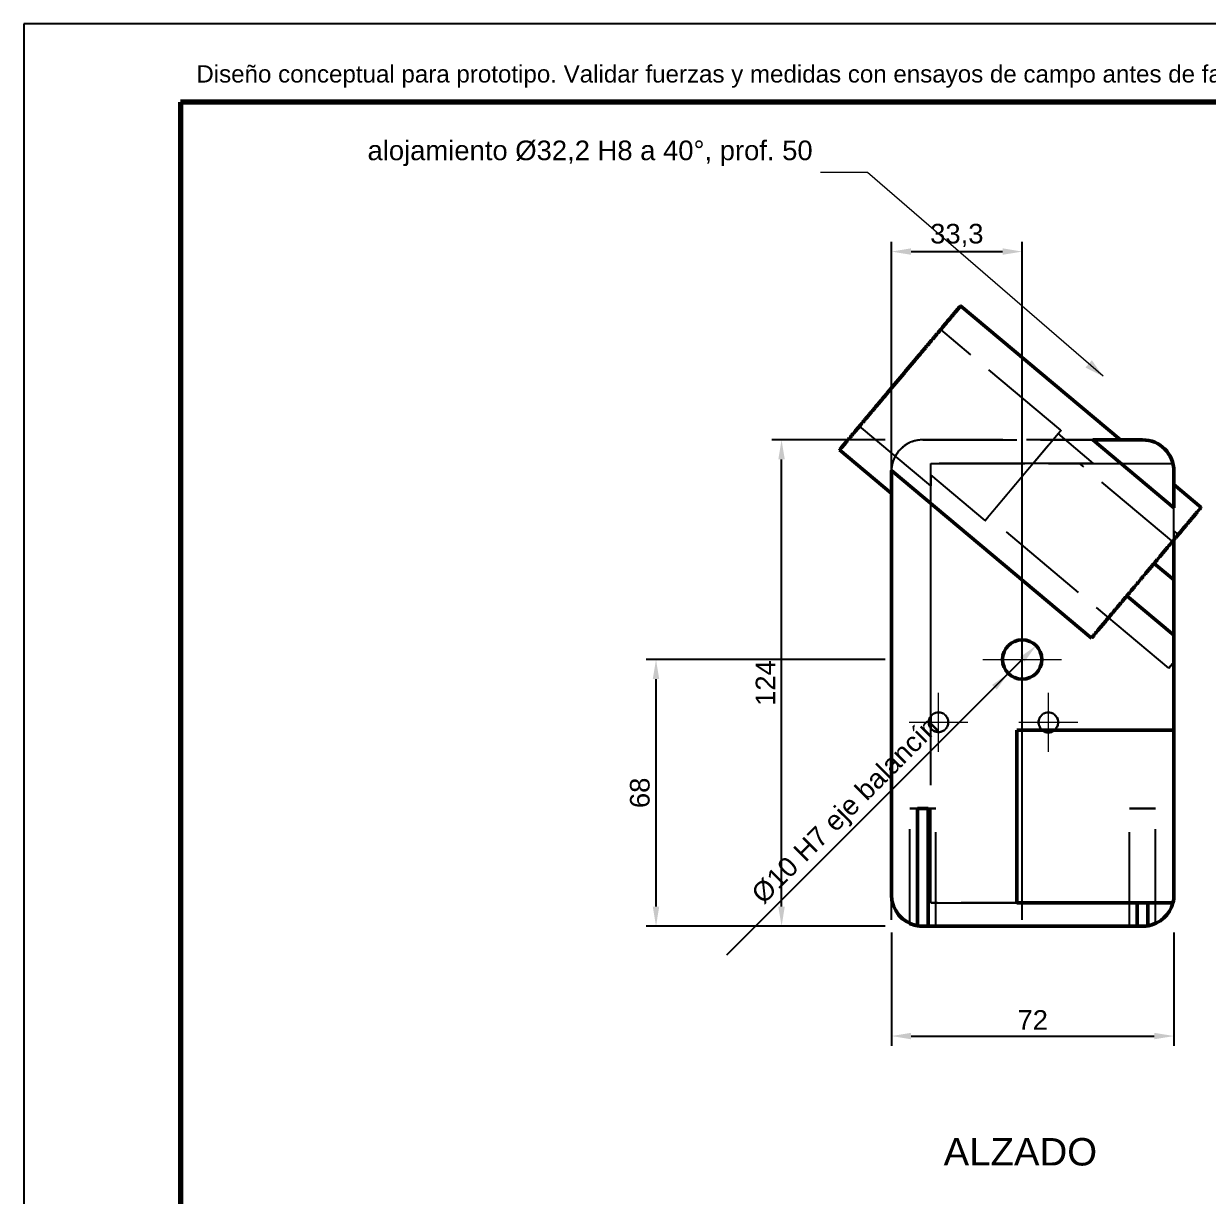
# Model space of a CAD drawing. Header units: millimetres. Extents: x 0 to 840, y 0 to 594.
# Drawn here: x 0 to 301.9, y 295 to 594 of the extents above; entities that cross this region are included whole.
import ezdxf
from ezdxf.enums import TextEntityAlignment as Align

# ---------------------------------------------------------------- set-up
doc = ezdxf.new("R2010")
doc.units = ezdxf.units.MM
doc.header["$LTSCALE"] = 2
doc.linetypes.add('ACAD_ISO02W100', pattern=[15, 12, -3])
doc.linetypes.add('ACAD_ISO04W100', pattern=[30, 24, -3, 0, -3])
for name, color, linetype, lineweight in [('COTAS', 4, 'Continuous', 18), ('EJES', 1, 'ACAD_ISO04W100', 18), ('MARCO', 7, 'Continuous', 70), ('OCULTAS', 8, 'ACAD_ISO02W100', 25), ('TEXTO', 7, 'Continuous', 25), ('VISIBLE', 7, 'Continuous', 50)]:
    doc.layers.add(name, color=color, linetype=linetype, lineweight=lineweight)
doc.styles.get("Standard").update_dxf_attribs({"font": 'arial.ttf'})
doc.dimstyles.new('ISO25', dxfattribs={"dimscale": 2, "dimtxt": 2.5, "dimasz": 2.5, "dimexe": 1.25, "dimexo": 0.8, "dimgap": 0.8, "dimtad": 1, "dimdec": 1, "dimtxsty": 'Standard', "dimcen": 2.5, "dimclrd": 4, "dimclre": 4, "dimclrt": 7, "dimazin": 3, "dimtfac": 1, "dimtmove": 0, "dimatfit": 3})

msp = doc.modelspace()

# ---------------------------------------------------------------- linework, layer by layer
at = {"layer": 'COTAS'}
for p, q in [((215.07, 556.1), (203.07, 556.1)), ((275.07, 504.1), (215.07, 556.1))]:
    msp.add_line(p, q, dxfattribs=at)
msp.add_solid([(275.07, 504.1), (272.22, 508.2), (270.6, 506.33)], dxfattribs=at)
at = {"layer": 'EJES'}
for p, q in [((254.48, 421.9), (254.48, 441.9)), ((244.48, 431.9), (264.48, 431.9)), ((233.15, 408.4), (233.15, 423.4)), ((261.15, 408.4), (261.15, 423.4)), ((225.65, 415.9), (240.65, 415.9)), ((253.65, 415.9), (268.65, 415.9))]:
    msp.add_line(p, q, dxfattribs=at)
at = {"layer": 'MARCO'}
for p, q in [((820, 574), (40, 574)), ((40, 574), (40, 20))]:
    msp.add_line(p, q, dxfattribs=at)
at = {"layer": 'OCULTAS'}
for p, q in [((264.35, 490.33), (233.71, 516.04)), ((231.15, 476.16), (213.01, 491.38)), ((272.68, 481.9), (263.64, 489.49)), ((229.15, 487.9), (285.15, 487.9)), ((231.15, 481.9), (292.89, 481.9)), ((231.15, 417.4), (231.15, 481.9)), ((293.15, 461.72), (269.09, 481.9)), ((269.09, 481.9), (292.89, 481.9)), ((221.15, 371.9), (221.15, 479.9)), ((231.15, 369.9), (231.15, 478.94)), ((245.02, 467.3), (231.15, 478.94)), ((293.15, 371.9), (293.15, 479.9)), ((293.15, 474.69), (293.15, 479.9)), ((293.15, 464.29), (293.15, 476.48)), ((293.15, 462.42), (293.15, 474.69)), ((245.02, 467.3), (245.84, 468.28)), ((291.81, 429.71), (245.84, 468.28)), ((288.1, 456.41), (293.15, 462.42)), ((294.28, 463.78), (293.15, 464.73)), ((293.15, 462.42), (293.15, 464.29)), ((293.15, 462.42), (293.15, 452.18)), ((293.15, 461.72), (293.15, 462.42)), ((272.11, 437.35), (281.18, 448.16)), ((293.15, 438.12), (293.15, 413.9)), ((291.81, 429.71), (293.15, 431.31)), ((293.15, 413.9), (293.15, 431.31)), ((231.15, 417.4), (231.15, 414.4)), ((231.15, 369.9), (231.15, 414.4)), ((253.15, 413.9), (253.15, 369.9)), ((253.15, 413.9), (293.15, 413.9)), ((225.85, 364.62), (225.85, 393.9)), ((225.85, 364.62), (225.85, 393.9)), ((232.45, 363.9), (232.45, 393.9)), ((232.45, 363.9), (232.45, 393.9)), ((281.85, 363.9), (281.85, 393.9)), ((288.45, 364.62), (288.45, 393.9)), ((292.89, 369.9), (231.15, 369.9)), ((231.15, 369.9), (253.15, 369.9)), ((281.85, 363.9), (281.85, 369.9)), ((288.45, 364.62), (288.45, 369.9)), ((229.15, 363.9), (285.15, 363.9))]:
    msp.add_line(p, q, dxfattribs=at)
for centre, radius in [((254.48, 431.9), 5), ((254.48, 431.9), 5), ((254.48, 431.9), 5), ((233.15, 415.9), 2.5), ((261.15, 415.9), 2.5)]:
    msp.add_circle(centre, radius, dxfattribs=at)
for centre, radius, start, end in [((229.15, 479.9), 8, -270, -180), ((285.15, 479.9), 8, 360, 450), ((285.15, 479.9), 8, -360, -345.5225), ((285.15, 479.9), 8, -360, -345.5225), ((233.15, 415.9), 2.5, 143.1301, 216.8699), ((233.15, 415.9), 2.5, 0, 143.1301), ((261.15, 415.9), 2.5, 0, 233.1301), ((233.15, 415.9), 2.5, 216.8699, 360), ((261.15, 415.9), 2.5, 306.8699, 360), ((229.15, 371.9), 8, 180, 270), ((285.15, 371.9), 8, -90, 0)]:
    msp.add_arc(centre, radius, start, end, dxfattribs=at)
for points, degree in [([(238.79, 522.1), (238.4, 521.63), (237.26, 520.28), (235.42, 518.08), (232.98, 515.17), (230.05, 511.69), (226.79, 507.8), (223.36, 503.71), (219.93, 499.62), (216.66, 495.73), (213.74, 492.25), (211.3, 489.34), (209.46, 487.15), (208.32, 485.79), (207.93, 485.33)], 1), ([(213.01, 491.38), (213.27, 491.69), (214.03, 492.6), (215.27, 494.07), (216.91, 496.02), (218.87, 498.36), (221.06, 500.97), (223.36, 503.71), (225.66, 506.46), (227.85, 509.06), (229.81, 511.4), (231.45, 513.35), (232.68, 514.82), (233.45, 515.73), (233.71, 516.04)], 1), ([(233.71, 516.04), (233.45, 515.73), (232.68, 514.82), (231.45, 513.35), (229.81, 511.4), (227.85, 509.06), (225.66, 506.46), (223.36, 503.71), (221.06, 500.97), (218.87, 498.36), (216.91, 496.02), (215.27, 494.07), (214.03, 492.6), (213.27, 491.69), (213.01, 491.38)], 1), ([(245.02, 467.3), (246.13, 468.62), (247.52, 470.28), (249.14, 472.21), (250.92, 474.33), (252.82, 476.59), (254.75, 478.9), (256.66, 481.17), (258.48, 483.33), (260.13, 485.31), (261.58, 487.03), (262.76, 488.44), (263.63, 489.48), (264.17, 490.12), (264.35, 490.33)], 1), ([(245.84, 468.28), (246.92, 469.57), (248.24, 471.14), (249.76, 472.94), (251.42, 474.92), (253.16, 477), (254.93, 479.11), (256.68, 481.19), (258.33, 483.16), (259.83, 484.95), (261.14, 486.51), (262.21, 487.78), (262.99, 488.72), (263.48, 489.3), (263.64, 489.49)], 1), ([(264.35, 490.33), (264.31, 490.28), (264.18, 490.14), (263.98, 489.89), (263.7, 489.56), (263.34, 489.13), (262.9, 488.61), (262.4, 488.01), (261.82, 487.32), (261.19, 486.57), (260.5, 485.74), (259.76, 484.86), (258.97, 483.92), (258.14, 482.93), (257.28, 481.9)], 1), ([(263.64, 489.49), (263.6, 489.45), (263.49, 489.31), (263.31, 489.1), (263.06, 488.79), (262.74, 488.41), (262.35, 487.94), (261.89, 487.4), (261.38, 486.79), (260.81, 486.11), (260.19, 485.37), (259.52, 484.57), (258.8, 483.72), (258.06, 482.83), (257.28, 481.9)], 1), ([(279.53, 487.9), (279.18, 487.9), (278.13, 487.9), (276.39, 487.9), (274.01, 487.9), (271.03, 487.9), (267.5, 487.9), (263.49, 487.9), (259.08, 487.9), (254.35, 487.9), (249.38, 487.9), (244.29, 487.9), (239.15, 487.9), (234.07, 487.9), (229.15, 487.9)], 1), ([(272.52, 487.9), (273.46, 487.9), (274.34, 487.9), (275.15, 487.9), (275.9, 487.9), (276.58, 487.9), (277.19, 487.9), (277.74, 487.9), (278.21, 487.9), (278.61, 487.9), (278.94, 487.9), (279.2, 487.9), (279.39, 487.9), (279.5, 487.9), (279.53, 487.9)], 1), ([(231.15, 476.16), (231.15, 476.19), (231.15, 476.28), (231.15, 476.44), (231.15, 476.65), (231.15, 476.92), (231.15, 477.26), (231.15, 477.65), (231.15, 478.1), (231.15, 478.6), (231.15, 479.16), (231.15, 479.77), (231.15, 480.43), (231.15, 481.15), (231.15, 481.9)], 1), ([(272.68, 481.9), (272.59, 481.9), (272.33, 481.9), (271.88, 481.9), (271.27, 481.9), (270.49, 481.9), (269.54, 481.9), (268.45, 481.9), (267.2, 481.9), (265.82, 481.9), (264.32, 481.9), (262.7, 481.9), (260.97, 481.9), (259.16, 481.9), (257.28, 481.9)], 1), ([(269.09, 481.9), (269.57, 481.9), (270.02, 481.9), (270.44, 481.9), (270.82, 481.9), (271.17, 481.9), (271.49, 481.9), (271.77, 481.9), (272.01, 481.9), (272.21, 481.9), (272.38, 481.9), (272.51, 481.9), (272.61, 481.9), (272.66, 481.9), (272.68, 481.9)], 1), ([(221.15, 479.9), (221.15, 479.14), (221.15, 478.44), (221.15, 477.78), (221.15, 477.17), (221.15, 476.62), (221.15, 476.13), (221.15, 475.69), (221.15, 475.31), (221.15, 474.98), (221.15, 474.71), (221.15, 474.51), (221.15, 474.36), (221.15, 474.27), (221.15, 474.24)], 1), ([(221.15, 474.24), (221.15, 474.27), (221.15, 474.36), (221.15, 474.51), (221.15, 474.71), (221.15, 474.98), (221.15, 475.31), (221.15, 475.69), (221.15, 476.13), (221.15, 476.62), (221.15, 477.17), (221.15, 477.78), (221.15, 478.44), (221.15, 479.14), (221.15, 479.9)], 1), ([(231.15, 478.94), (231.15, 478.56), (231.15, 478.21), (231.15, 477.89), (231.15, 477.59), (231.15, 477.32), (231.15, 477.08), (231.15, 476.87), (231.15, 476.68), (231.15, 476.52), (231.15, 476.39), (231.15, 476.29), (231.15, 476.22), (231.15, 476.17), (231.15, 476.16)], 1), ([(293.15, 464.29), (293.15, 465.87), (293.15, 467.36), (293.15, 468.75), (293.15, 470.05), (293.15, 471.23), (293.15, 472.31), (293.15, 473.27), (293.15, 474.11), (293.15, 474.83), (293.15, 475.42), (293.15, 475.88), (293.15, 476.22), (293.15, 476.42), (293.15, 476.48)], 1), ([(293.15, 476.48), (293.15, 476.47), (293.15, 476.45), (293.15, 476.4), (293.15, 476.33), (293.15, 476.25), (293.15, 476.15), (293.15, 476.03), (293.15, 475.89), (293.15, 475.74), (293.15, 475.56), (293.15, 475.37), (293.15, 475.16), (293.15, 474.94), (293.15, 474.69)], 1), ([(293.15, 474.69), (293.15, 474.47), (293.15, 474.24), (293.15, 474), (293.15, 473.75), (293.15, 473.49), (293.15, 473.21), (293.15, 472.92), (293.15, 472.62), (293.15, 472.31), (293.15, 471.99), (293.15, 471.66), (293.15, 471.32), (293.15, 470.96), (293.15, 470.6)], 1), ([(300.07, 470.67), (300.03, 470.63), (299.92, 470.49), (299.72, 470.26), (299.46, 469.95), (299.12, 469.54), (298.71, 469.05), (298.23, 468.48), (297.68, 467.83), (297.07, 467.09), (296.39, 466.29), (295.66, 465.42), (294.87, 464.48), (294.03, 463.48), (293.15, 462.42)], 1), ([(293.15, 462.42), (293.15, 462.74), (293.15, 463.03), (293.15, 463.3), (293.15, 463.54), (293.15, 463.77), (293.15, 463.97), (293.15, 464.15), (293.15, 464.3), (293.15, 464.43), (293.15, 464.54), (293.15, 464.63), (293.15, 464.69), (293.15, 464.72), (293.15, 464.73)], 1), ([(293.15, 464.73), (293.15, 464.72), (293.15, 464.69), (293.15, 464.63), (293.15, 464.54), (293.15, 464.43), (293.15, 464.3), (293.15, 464.15), (293.15, 463.97), (293.15, 463.77), (293.15, 463.54), (293.15, 463.3), (293.15, 463.03), (293.15, 462.74), (293.15, 462.42)], 1), ([(293.15, 462.42), (293.15, 463.38), (293.15, 464.29)], 2), ([(293.15, 462.42), (293.3, 462.61), (293.44, 462.78), (293.58, 462.93), (293.7, 463.08), (293.81, 463.21), (293.91, 463.33), (293.99, 463.43), (294.07, 463.53), (294.14, 463.6), (294.19, 463.67), (294.23, 463.71), (294.26, 463.75), (294.28, 463.77), (294.28, 463.78)], 1), ([(294.28, 463.78), (294.28, 463.77), (294.26, 463.75), (294.23, 463.71), (294.19, 463.67), (294.14, 463.6), (294.07, 463.53), (293.99, 463.43), (293.91, 463.33), (293.81, 463.21), (293.7, 463.08), (293.58, 462.93), (293.44, 462.78), (293.3, 462.61), (293.15, 462.42)], 1), ([(293.15, 461.72), (293.15, 461.22), (293.15, 460.69), (293.15, 460.13), (293.15, 459.54), (293.15, 458.91), (293.15, 458.26), (293.15, 457.58), (293.15, 456.88), (293.15, 456.15), (293.15, 455.39), (293.15, 454.62), (293.15, 453.82), (293.15, 453.01), (293.15, 452.18)], 1), ([(291.81, 429.71), (292.19, 430.17), (292.64, 430.7), (293.15, 431.31)], 3), ([(227.77, 393.9), (227.53, 393.9), (227.3, 393.9), (227.09, 393.9), (226.88, 393.9), (226.69, 393.9), (226.52, 393.9), (226.37, 393.9), (226.23, 393.9), (226.12, 393.9), (226.02, 393.9), (225.94, 393.9), (225.89, 393.9), (225.86, 393.9), (225.85, 393.9)], 1), ([(225.85, 393.9), (225.86, 393.9), (225.89, 393.9), (225.94, 393.9), (226.02, 393.9), (226.12, 393.9), (226.23, 393.9), (226.37, 393.9), (226.52, 393.9), (226.69, 393.9), (226.88, 393.9), (227.09, 393.9), (227.3, 393.9), (227.53, 393.9), (227.77, 393.9)], 1), ([(232.45, 393.9), (232.36, 393.9), (232.12, 393.9), (231.73, 393.9), (231.2, 393.9), (230.58, 393.9), (229.88, 393.9), (229.15, 393.9), (228.41, 393.9), (227.71, 393.9), (227.09, 393.9), (226.57, 393.9), (226.17, 393.9), (225.93, 393.9), (225.85, 393.9)], 1), ([(225.85, 393.9), (225.93, 393.9), (226.17, 393.9), (226.57, 393.9), (227.09, 393.9), (227.71, 393.9), (228.41, 393.9), (229.15, 393.9), (229.88, 393.9), (230.58, 393.9), (231.2, 393.9), (231.73, 393.9), (232.12, 393.9), (232.36, 393.9), (232.45, 393.9)], 1), ([(230.52, 393.9), (230.76, 393.9), (230.99, 393.9), (231.21, 393.9), (231.41, 393.9), (231.6, 393.9), (231.77, 393.9), (231.92, 393.9), (232.06, 393.9), (232.18, 393.9), (232.27, 393.9), (232.35, 393.9), (232.4, 393.9), (232.43, 393.9), (232.45, 393.9)], 1), ([(232.45, 393.9), (232.43, 393.9), (232.4, 393.9), (232.35, 393.9), (232.27, 393.9), (232.18, 393.9), (232.06, 393.9), (231.92, 393.9), (231.77, 393.9), (231.6, 393.9), (231.41, 393.9), (231.21, 393.9), (230.99, 393.9), (230.76, 393.9), (230.52, 393.9)], 1), ([(288.45, 393.9), (288.36, 393.9), (288.12, 393.9), (287.73, 393.9), (287.2, 393.9), (286.58, 393.9), (285.88, 393.9), (285.15, 393.9), (284.41, 393.9), (283.71, 393.9), (283.09, 393.9), (282.57, 393.9), (282.17, 393.9), (281.93, 393.9), (281.85, 393.9)], 1), ([(281.85, 393.9), (281.93, 393.9), (282.17, 393.9), (282.57, 393.9), (283.09, 393.9), (283.71, 393.9), (284.41, 393.9), (285.15, 393.9), (285.88, 393.9), (286.58, 393.9), (287.2, 393.9), (287.73, 393.9), (288.12, 393.9), (288.36, 393.9), (288.45, 393.9)], 1), ([(283.77, 369.9), (283.53, 369.9), (283.3, 369.9), (283.09, 369.9), (282.88, 369.9), (282.69, 369.9), (282.52, 369.9), (282.37, 369.9), (282.23, 369.9), (282.12, 369.9), (282.02, 369.9), (281.94, 369.9), (281.89, 369.9), (281.86, 369.9), (281.85, 369.9)], 1), ([(281.85, 369.9), (281.86, 369.9), (281.89, 369.9), (281.94, 369.9), (282.02, 369.9), (282.12, 369.9), (282.23, 369.9), (282.37, 369.9), (282.52, 369.9), (282.69, 369.9), (282.88, 369.9), (283.09, 369.9), (283.3, 369.9), (283.53, 369.9), (283.77, 369.9)], 1), ([(286.52, 369.9), (286.76, 369.9), (286.99, 369.9), (287.21, 369.9), (287.41, 369.9), (287.6, 369.9), (287.77, 369.9), (287.92, 369.9), (288.06, 369.9), (288.18, 369.9), (288.27, 369.9), (288.35, 369.9), (288.4, 369.9), (288.43, 369.9), (288.45, 369.9)], 1), ([(288.45, 369.9), (288.43, 369.9), (288.4, 369.9), (288.35, 369.9), (288.27, 369.9), (288.18, 369.9), (288.06, 369.9), (287.92, 369.9), (287.77, 369.9), (287.6, 369.9), (287.41, 369.9), (287.21, 369.9), (286.99, 369.9), (286.76, 369.9), (286.52, 369.9)], 1), ([(226.1, 364.5), (225.96, 364.56), (225.9, 364.59)], 2), ([(226.63, 364.31), (226.36, 364.4), (226.18, 364.47)], 2), ([(226.32, 364.42), (226.6, 364.31), (227.05, 364.18)], 2), ([(226.65, 364.3), (226.64, 364.31)], 1), ([(226.88, 364.23), (226.76, 364.27), (226.65, 364.3)], 2), ([(226.87, 364.23), (226.76, 364.27), (226.66, 364.3)], 2), ([(227.01, 364.19), (226.99, 364.2)], 1), ([(227.73, 364.03), (227.41, 364.09), (227.16, 364.15)], 2), ([(227.64, 364.05), (228, 363.98), (228.43, 363.92), (228.87, 363.91)], 3), ([(229.15, 363.9), (229.51, 363.9), (229.88, 363.9), (230.24, 363.9), (230.58, 363.9), (230.9, 363.9), (231.2, 363.9), (231.48, 363.9), (231.73, 363.9), (231.94, 363.9), (232.12, 363.9), (232.26, 363.9), (232.36, 363.9), (232.42, 363.9), (232.45, 363.9)], 1), ([(230.52, 363.9), (230.76, 363.9), (230.99, 363.9), (231.21, 363.9), (231.41, 363.9), (231.6, 363.9), (231.77, 363.9), (231.92, 363.9), (232.06, 363.9), (232.18, 363.9), (232.27, 363.9), (232.35, 363.9), (232.4, 363.9), (232.43, 363.9), (232.45, 363.9)], 1), ([(232.45, 363.9), (232.43, 363.9), (232.4, 363.9), (232.35, 363.9), (232.27, 363.9), (232.18, 363.9), (232.06, 363.9), (231.92, 363.9), (231.77, 363.9), (231.6, 363.9), (231.41, 363.9), (231.21, 363.9), (230.99, 363.9), (230.76, 363.9), (230.52, 363.9)], 1), ([(232.45, 363.9), (232.43, 363.9), (232.4, 363.9), (232.35, 363.9), (232.27, 363.9), (232.18, 363.9), (232.06, 363.9), (231.92, 363.9), (231.77, 363.9), (231.6, 363.9), (231.41, 363.9), (231.21, 363.9), (230.99, 363.9), (230.76, 363.9), (230.52, 363.9)], 1), ([(283.77, 363.9), (283.53, 363.9), (283.3, 363.9), (283.09, 363.9), (282.88, 363.9), (282.69, 363.9), (282.52, 363.9), (282.37, 363.9), (282.23, 363.9), (282.12, 363.9), (282.02, 363.9), (281.94, 363.9), (281.89, 363.9), (281.86, 363.9), (281.85, 363.9)], 1), ([(281.85, 363.9), (281.86, 363.9), (281.89, 363.9), (281.94, 363.9), (282.02, 363.9), (282.12, 363.9), (282.23, 363.9), (282.37, 363.9), (282.52, 363.9), (282.69, 363.9), (282.88, 363.9), (283.09, 363.9), (283.3, 363.9), (283.53, 363.9), (283.77, 363.9)], 1), ([(285.21, 363.9), (285.15, 363.9)], 1), ([(286.49, 364.02), (286.35, 363.99), (286.2, 363.97)], 2), ([(286.71, 364.06), (286.59, 364.04)], 1), ([(286.62, 364.04), (286.67, 364.05)], 1), ([(286.79, 364.07), (286.79, 364.07)], 1), ([(286.86, 364.09), (286.93, 364.11)], 1), ([(286.97, 364.12), (286.93, 364.11)], 1), ([(287.18, 364.17), (287.1, 364.14), (287.01, 364.12)], 2), ([(287.07, 364.14), (287.29, 364.19), (287.47, 364.25)], 2), ([(287.11, 364.15), (287.24, 364.18)], 1), ([(287.41, 364.23), (287.31, 364.2), (287.19, 364.17)], 2), ([(287.41, 364.23), (287.52, 364.26), (287.63, 364.3)], 2), ([(287.85, 364.38), (287.75, 364.34), (287.64, 364.3)], 2), ([(287.87, 364.38), (288, 364.43), (288.11, 364.47)], 2), ([(287.91, 364.4), (288.02, 364.44), (288.1, 364.47)], 2), ([(288.05, 364.45), (288.05, 364.45)], 1), ([(288.23, 364.52), (288.45, 364.61), (288.45, 364.62)], 2), ([(288.23, 364.52), (288.3, 364.55), (288.34, 364.57)], 2), ([(288.45, 364.62), (288.45, 364.62), (288.29, 364.55)], 2), ([(288.35, 364.57), (288.37, 364.58)], 1)]:
    msp.add_open_spline(points, degree=degree, dxfattribs=at)
for points, degree, knots in [([(229.15, 487.9), (228.04, 487.91), (226.89, 487.66), (225.85, 487.19), (225.27, 486.93), (224.73, 486.6), (224.25, 486.23), (223.59, 485.72), (223.05, 485.13), (222.62, 484.53), (222.07, 483.76), (221.71, 482.96), (221.48, 482.19), (221.25, 481.41), (221.15, 480.64), (221.15, 479.9)], 3, [0, 0, 0, 0, 0.230537, 0.230537, 0.230537, 0.36016, 0.36016, 0.36016, 0.539325, 0.539325, 0.539325, 0.769662, 0.769662, 0.769662, 1, 1, 1, 1]), ([(257.28, 481.9), (255.33, 481.9), (253.33, 481.9), (251.32, 481.9), (247.26, 481.9), (245.24, 481.9), (243.26, 481.9), (241.31, 481.9), (239.41, 481.9), (237.58, 481.9), (235.83, 481.9), (234.16, 481.9), (232.6, 481.9), (231.15, 481.9)], 1, [0, 0, 0.071429, 0.142857, 0.214286, 0.357143, 0.428571, 0.5, 0.571429, 0.642857, 0.714286, 0.785714, 0.857143, 0.928571, 1, 1]), ([(281.18, 448.16), (281.34, 448.35), (281.5, 448.54), (281.66, 448.73), (281.82, 448.92), (281.98, 449.12), (282.14, 449.31), (282.31, 449.5), (282.47, 449.7), (282.63, 449.89), (282.96, 450.29), (283.3, 450.69), (283.63, 451.08), (283.97, 451.48), (284.3, 451.89), (284.64, 452.29), (285.15, 452.89), (285.65, 453.49), (286.15, 454.09), (286.32, 454.29), (286.48, 454.48), (286.65, 454.68), (286.81, 454.88), (286.98, 455.07), (287.14, 455.27), (287.3, 455.46), (287.47, 455.65), (287.63, 455.85), (287.79, 456.03), (287.94, 456.22), (288.1, 456.41)], 3, [0, 0, 0, 0, 0.071429, 0.071429, 0.071429, 0.142857, 0.142857, 0.142857, 0.214286, 0.214286, 0.214286, 0.357143, 0.357143, 0.357143, 0.5, 0.5, 0.5, 0.714286, 0.714286, 0.714286, 0.785714, 0.785714, 0.785714, 0.857143, 0.857143, 0.857143, 0.928571, 0.928571, 0.928571, 1, 1, 1, 1]), ([(293.15, 438.12), (293.15, 437.85), (293.15, 437.58), (293.15, 437.04), (293.15, 436.52), (293.15, 436.26), (293.15, 435.99), (293.15, 435.74), (293.15, 435.48), (293.15, 435.23), (293.15, 434.98), (293.15, 434.73), (293.15, 434.48), (293.15, 434.24), (293.15, 434), (293.15, 433.76), (293.15, 433.52), (293.15, 433.29), (293.15, 433.06), (293.15, 432.83), (293.15, 432.6), (293.15, 432.38), (293.15, 432.16), (293.15, 431.94), (293.15, 431.73), (293.15, 431.52), (293.15, 431.31)], 2, [0, 0, 0, 0.071429, 0.071429, 0.214286, 0.214286, 0.285714, 0.285714, 0.357143, 0.357143, 0.428571, 0.428571, 0.5, 0.5, 0.571429, 0.571429, 0.642857, 0.642857, 0.714286, 0.714286, 0.785714, 0.785714, 0.857143, 0.857143, 0.928571, 0.928571, 1, 1, 1]), ([(285.15, 363.9), (284.77, 363.9), (284.41, 363.9), (284.23, 363.9), (284.06, 363.9), (283.88, 363.9), (283.71, 363.9), (283.55, 363.9), (283.39, 363.9), (283.24, 363.9), (283.09, 363.9), (282.95, 363.9), (282.81, 363.9), (282.69, 363.9), (282.57, 363.9), (282.46, 363.9), (282.35, 363.9), (282.26, 363.9), (282.17, 363.9), (282.1, 363.9), (282.03, 363.9), (281.98, 363.9), (281.93, 363.9), (281.9, 363.9), (281.87, 363.9), (281.86, 363.9), (281.85, 363.9)], 2, [0, 0, 0, 0.142857, 0.142857, 0.214286, 0.214286, 0.285714, 0.285714, 0.357143, 0.357143, 0.428571, 0.428571, 0.5, 0.5, 0.571429, 0.571429, 0.642857, 0.642857, 0.714286, 0.714286, 0.785714, 0.785714, 0.857143, 0.857143, 0.928571, 0.928571, 1, 1, 1]), ([(281.85, 363.9), (281.86, 363.9), (281.87, 363.9), (281.9, 363.9), (281.93, 363.9), (281.98, 363.9), (282.03, 363.9), (282.1, 363.9), (282.17, 363.9), (282.26, 363.9), (282.35, 363.9), (282.46, 363.9), (282.57, 363.9), (282.69, 363.9), (282.81, 363.9), (282.95, 363.9), (283.09, 363.9), (283.24, 363.9), (283.39, 363.9), (283.55, 363.9), (283.71, 363.9), (283.88, 363.9), (284.06, 363.9), (284.23, 363.9), (284.41, 363.9), (284.77, 363.9), (285.15, 363.9)], 2, [0, 0, 0, 0.071429, 0.071429, 0.142857, 0.142857, 0.214286, 0.214286, 0.285714, 0.285714, 0.357143, 0.357143, 0.428571, 0.428571, 0.5, 0.5, 0.571429, 0.571429, 0.642857, 0.642857, 0.714286, 0.714286, 0.785714, 0.785714, 0.857143, 0.857143, 1, 1, 1])]:
    msp.add_open_spline(points, degree=degree, knots=knots, dxfattribs=at)
at = {"layer": 'TEXTO'}
for p, q in [((840, 594), (0, 594)), ((0, 594), (0, 0))]:
    msp.add_line(p, q, dxfattribs=at)
at = {"layer": 'VISIBLE'}
for p, q in [((279.53, 487.9), (238.79, 522.1)), ((293.15, 470.6), (272.52, 487.9)), ((272.52, 487.9), (285.15, 487.9)), ((221.15, 474.24), (207.93, 485.33)), ((272.11, 437.35), (221.15, 480.12)), ((221.15, 371.9), (221.15, 479.9)), ((293.15, 470.6), (293.15, 479.9)), ((293.15, 476.48), (293.15, 479.9)), ((300.07, 470.67), (293.15, 476.48)), ((293.15, 452.18), (293.15, 462.42)), ((293.15, 452.18), (288.1, 456.41)), ((293.15, 452.18), (293.15, 438.12)), ((293.15, 438.12), (281.18, 448.16)), ((293.15, 413.9), (293.15, 438.12)), ((253.15, 413.9), (253.15, 369.9)), ((253.15, 413.9), (293.15, 413.9)), ((293.15, 413.9), (293.15, 371.9)), ((227.77, 364.02), (227.77, 393.9)), ((227.77, 393.9), (230.52, 393.9)), ((230.52, 363.9), (230.52, 393.9)), ((253.15, 369.9), (283.77, 369.9)), ((283.77, 363.9), (283.77, 369.9)), ((286.52, 364.02), (286.52, 369.9)), ((286.52, 369.9), (292.89, 369.9)), ((230.52, 363.9), (283.77, 363.9))]:
    msp.add_line(p, q, dxfattribs=at)
msp.add_circle((254.48, 431.9), 5, dxfattribs=at)
for centre, radius, start, end in [((285.15, 479.9), 8, 360, 450), ((229.15, 479.9), 8, -181.5321, -180), ((261.15, 415.9), 2.5, 233.1301, 306.8699), ((229.15, 371.9), 8, 180, 260.1048), ((285.15, 371.9), 8, -14.4775, 0), ((285.15, 371.9), 8, -80.1048, -14.4775)]:
    msp.add_arc(centre, radius, start, end, dxfattribs=at)
for points, degree in [([(207.93, 485.33), (208.32, 485.79), (209.46, 487.15), (211.3, 489.34), (213.74, 492.25), (216.66, 495.73), (219.93, 499.62), (223.36, 503.71), (226.79, 507.8), (230.05, 511.69), (232.98, 515.17), (235.42, 518.08), (237.26, 520.28), (238.4, 521.63), (238.79, 522.1)], 1), ([(221.15, 479.9), (221.15, 480.12)], 1), ([(272.11, 437.35), (273.92, 439.51), (276.08, 442.09), (278.52, 444.99), (281.15, 448.13), (283.9, 451.4), (286.66, 454.7), (289.37, 457.92), (291.92, 460.96), (294.24, 463.72), (296.24, 466.11), (297.88, 468.06), (299.08, 469.5), (299.82, 470.38), (300.07, 470.67)], 1), ([(230.52, 393.9), (229.66, 393.9), (228.63, 393.9), (227.77, 393.9)], 3), ([(286.52, 369.9), (285.66, 369.9), (284.63, 369.9), (283.77, 369.9)], 3), ([(225.9, 364.59), (225.85, 364.62), (225.85, 364.62)], 2), ([(225.85, 364.62), (225.85, 364.62), (226, 364.54), (226.32, 364.42)], 3), ([(226.64, 364.31), (226.1, 364.49), (225.85, 364.62), (225.85, 364.62)], 3), ([(226.18, 364.47), (226.14, 364.49), (226.1, 364.5)], 2), ([(226.66, 364.3), (226.63, 364.31)], 1), ([(226.65, 364.3), (226.65, 364.3)], 1), ([(226.99, 364.2), (226.87, 364.23)], 1), ([(227.16, 364.15), (227.08, 364.17), (227.01, 364.19)], 2), ([(227.05, 364.18), (227.32, 364.11), (227.64, 364.05)], 2), ([(229.15, 363.9), (228.64, 363.9), (228.14, 363.96), (227.73, 364.03)], 3), ([(228.87, 363.91), (229.01, 363.9), (229.15, 363.9)], 2), ([(230.52, 363.9), (230.09, 363.9), (229.62, 363.9), (229.15, 363.9)], 3), ([(230.52, 363.9), (230.09, 363.9), (229.62, 363.9), (229.15, 363.9)], 3), ([(285.15, 363.9), (284.67, 363.9), (284.2, 363.9), (283.77, 363.9)], 3), ([(285.15, 363.9), (285.68, 363.9), (286.2, 363.96), (286.62, 364.04)], 3), ([(286.2, 363.97), (285.89, 363.93), (285.56, 363.91), (285.21, 363.9)], 3), ([(286.59, 364.04), (286.49, 364.02)], 1), ([(286.67, 364.05), (286.77, 364.07), (286.86, 364.09)], 2), ([(286.79, 364.07), (286.71, 364.06)], 1), ([(286.93, 364.11), (286.79, 364.07)], 1), ([(286.93, 364.11), (287.07, 364.14)], 1), ([(287.01, 364.12), (286.97, 364.12)], 1), ([(287.19, 364.17), (287.18, 364.17)], 1), ([(287.24, 364.18), (287.33, 364.21), (287.41, 364.23)], 2), ([(287.64, 364.3), (287.53, 364.27), (287.41, 364.23)], 2), ([(287.47, 364.25), (287.73, 364.33), (287.91, 364.4)], 2), ([(287.63, 364.3), (287.76, 364.34), (287.87, 364.38)], 2), ([(288.05, 364.45), (287.96, 364.42), (287.85, 364.38)], 2), ([(288.29, 364.55), (288.2, 364.51), (288.05, 364.45)], 2), ([(288.1, 364.47), (288.17, 364.5), (288.23, 364.52)], 2), ([(288.11, 364.47), (288.17, 364.5), (288.23, 364.52)], 2), ([(288.34, 364.57), (288.35, 364.57)], 1), ([(288.37, 364.58), (288.45, 364.62), (288.45, 364.62)], 2)]:
    msp.add_open_spline(points, degree=degree, dxfattribs=at)
for points, knots in [([(225.85, 364.62), (225.85, 364.62), (226.15, 364.46), (226.78, 364.26), (227.05, 364.18), (227.38, 364.09), (227.77, 364.02)], [0, 0, 0, 0, 0.704275, 0.704275, 0.704275, 1, 1, 1, 1]), ([(229.15, 363.9), (228.81, 363.9), (228.48, 363.93), (228.18, 363.96), (227.65, 364.03), (227.22, 364.13), (226.88, 364.23)], [0, 0, 0, 0, 0.0899732, 0.0899732, 0.0899732, 0.244622, 0.244622, 0.244622, 0.244622]), ([(285.15, 363.9), (285.68, 363.9), (286.2, 363.96), (286.63, 364.04), (286.8, 364.08), (286.96, 364.11), (287.11, 364.15)], [0, 0, 0, 0, 0.2531293, 0.2531293, 0.2531293, 0.3569598, 0.3569598, 0.3569598, 0.3569598]), ([(288.45, 364.62), (288.44, 364.62), (288.14, 364.46), (287.51, 364.26), (287.25, 364.18), (286.92, 364.09), (286.52, 364.02)], [0, 0, 0, 0, 0.703302, 0.703302, 0.703302, 1, 1, 1, 1])]:
    msp.add_open_spline(points, degree=3, knots=knots, dxfattribs=at)

# ---------------------------------------------------------------- texts
at = {"layer": 'TEXTO'}
msp.add_text('Diseño conceptual para prototipo. Validar fuerzas y medidas con ensayos de campo antes de fabricar en serie.', height=4.4, dxfattribs=at).set_placement((44, 579))
msp.add_text('alojamiento %%c32,2 H8 a 40°, prof. 50', height=5, dxfattribs=at).set_placement((201.07, 557.7), align=Align.BOTTOM_RIGHT)
msp.add_text('ALZADO', height=7, dxfattribs=at).set_placement((254, 309.9), align=Align.TOP_CENTER)

# ---------------------------------------------------------------- dimensions: what is measured, and where the dimension line sits
at = {"layer": 'COTAS'}
for base, p2 in [((221.15, 535.9), (254.48, 363.9)), ((221.15, 335.9), (293.15, 363.9))]:
    msp.add_linear_dim(base=base, p1=(221.15, 363.9), p2=p2, dimstyle='ISO25', dxfattribs=at).render()
for base, p2 in [((193.15, 363.9), (221.15, 487.9)), ((161.15, 363.9), (221.15, 431.9))]:
    msp.add_linear_dim(base=base, p1=(221.15, 363.9), p2=p2, angle=90, dimstyle='ISO25', dxfattribs=at).render()
msp.add_diameter_dim_2p(p1=(258.02, 435.44), p2=(250.95, 428.37), text='Ø10 H7 eje balancín', dimstyle='ISO25', override={"dimtmove": 0}, dxfattribs=at).render()

doc.saveas('drawing.dxf')
